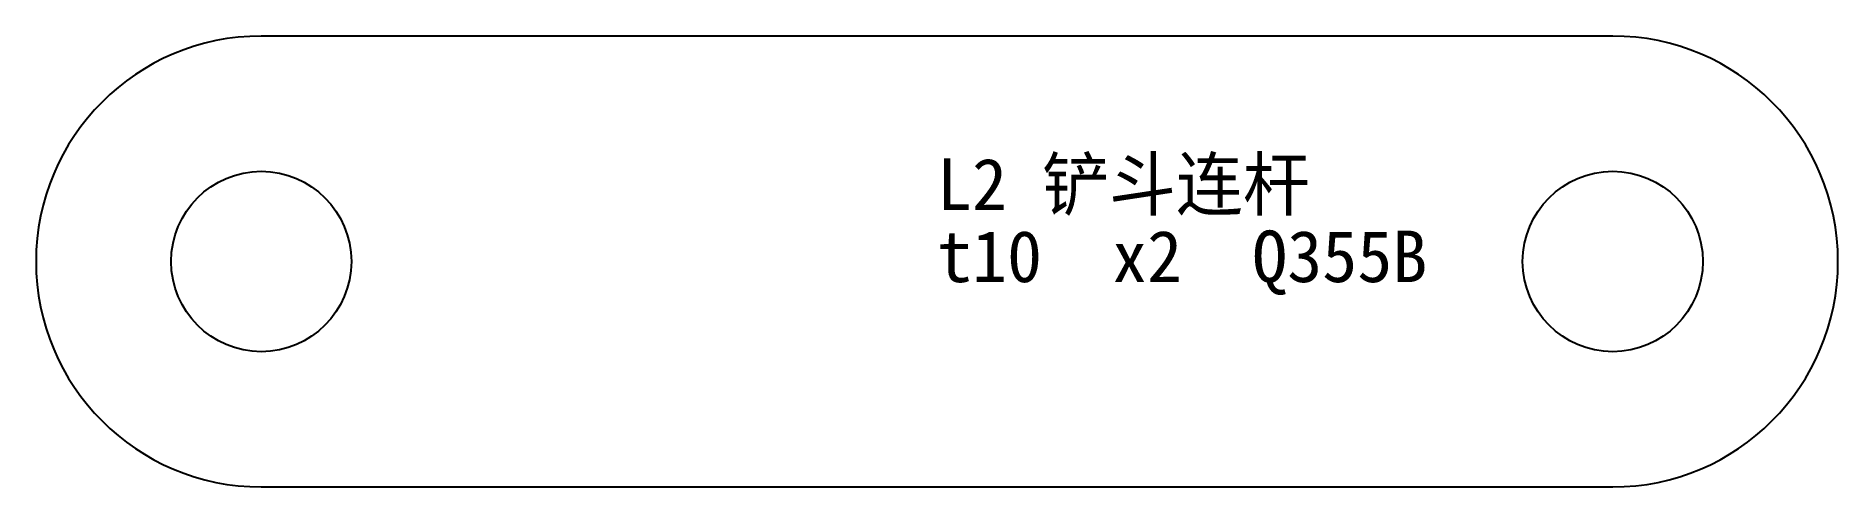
# Model space of a CAD drawing. Header units: millimetres. Extents: x -35 to 245, y -35 to 35.
import ezdxf

# ---------------------------------------------------------------- set-up
doc = ezdxf.new("R2010")
doc.units = ezdxf.units.MM
doc.layers.add('CUT', color=7, linetype='Continuous')
doc.layers.add('MARK', color=3, linetype='Continuous')

msp = doc.modelspace()

# ---------------------------------------------------------------- linework, layer by layer
at = {"layer": 'CUT'}
msp.add_lwpolyline([(0, 35, 1), (0, -35), (210, -35, 1), (210, 35)], format="xyb", close=True, dxfattribs=at)
for centre in [(0, 0), (210, 0)]:
    msp.add_circle(centre, 14, dxfattribs=at)

# ---------------------------------------------------------------- texts
at = {"layer": 'MARK'}
for s, p in [('L2 铲斗连杆', (105, 8)), ('t10  x2  Q355B', (105, -3.2))]:
    msp.add_text(s, height=8, dxfattribs=at).set_placement(p)

doc.saveas('drawing.dxf')
